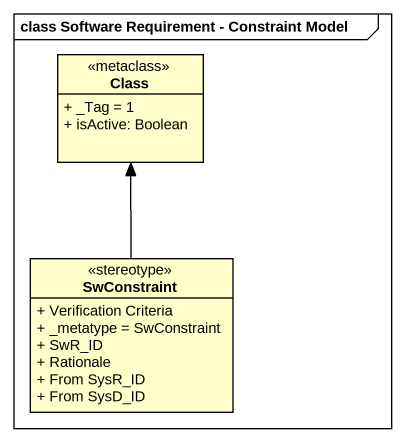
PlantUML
@startuml
mainframe class Software Requirement - Constraint Model
hide circle
hide empty members
skinparam classAttributeIconSize 0
class "Class" as Class_ <<metaclass>> {
  + _Tag = 1
  + isActive: Boolean
}
class SwConstraint <<stereotype>> {
  + Verification Criteria
  + _metatype = SwConstraint
  + SwR_ID
  + Rationale
  + From SysR_ID
  + From SysD_ID
}
SwConstraint -up-> Class_
@enduml
